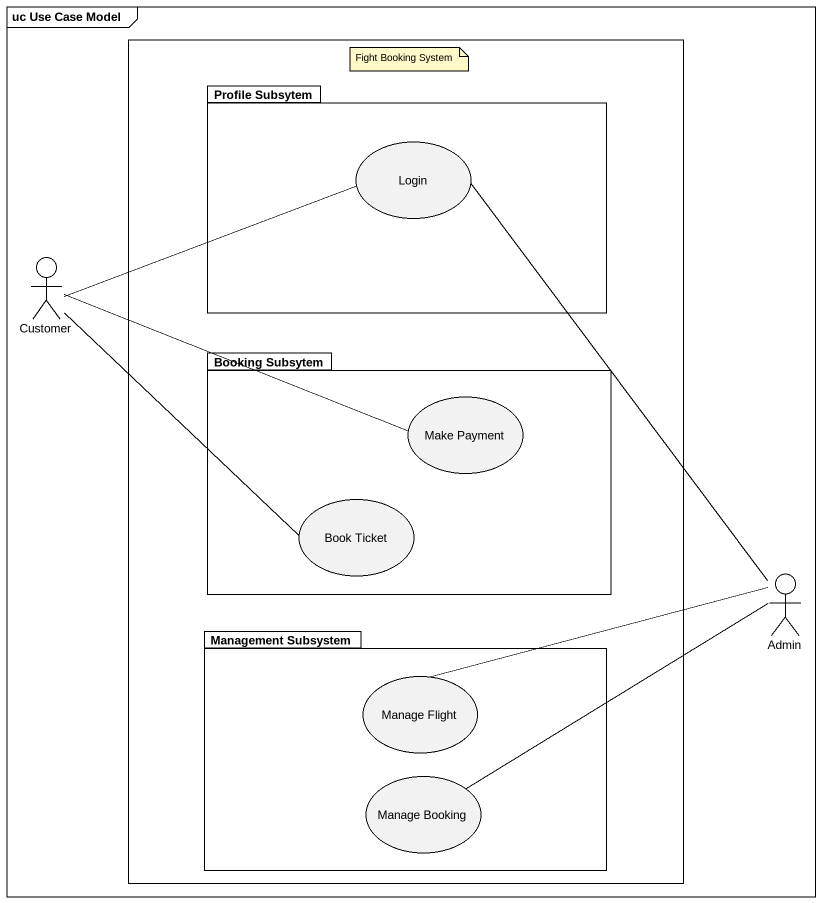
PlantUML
@startuml
mainframe uc Use Case Model
rectangle " " as rectangle1 {
  package "Profile Subsytem" as Profile_Subsytem {
    usecase Login
  }
  package "Booking Subsytem" as Booking_Subsytem {
    usecase "Make Payment" as Make_Payment
    usecase "Book Ticket" as Book_Ticket
  }
  package "Management Subsystem" as Management_Subsystem {
    usecase "Manage Flight" as Manage_Flight
    usecase "Manage Booking" as Manage_Booking
  }
}
actor Customer
actor Admin
Customer -right- Login
Customer -right- Make_Payment
Customer -- Book_Ticket
Admin -up- Login
Admin -left- Manage_Flight
Admin -left- Manage_Booking
note as N1
  Fight Booking System
end note
@enduml
